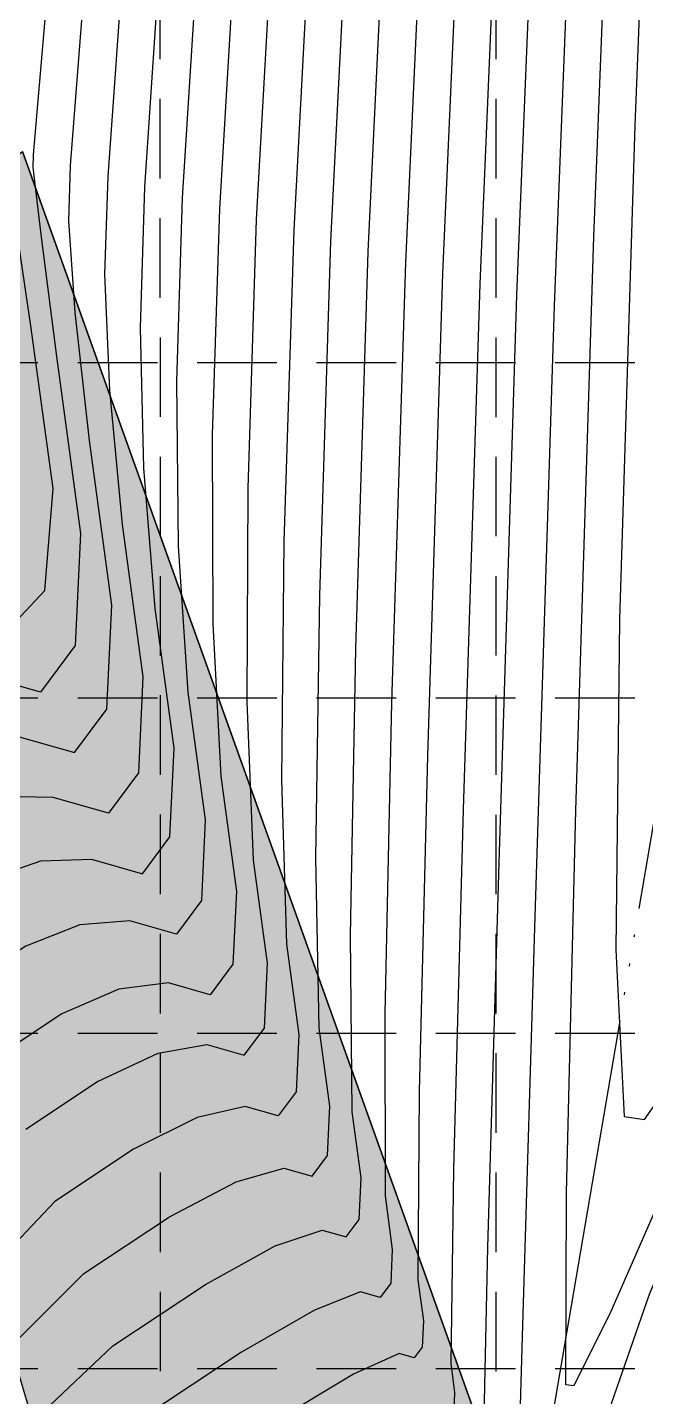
# Model space of a CAD drawing. Header units: feet. Extents: x 4829 to 5337, y 4560 to 5371.
# Drawn here: x 4926.3 to 4949.6, y 5091 to 5142.6 of the extents above; entities that cross this region are included whole.
import ezdxf

# ---------------------------------------------------------------- set-up
doc = ezdxf.new("R2010")
doc.units = ezdxf.units.FT
doc.header["$LTSCALE"] = 20
doc.header["$MEASUREMENT"] = 0
for name, pattern in [('HIDDEN', [0.375, 0.25, -0.125]), ('Prop.Base$0$CREEK', [1.2, 1, -0.05, 0, -0.05, 0, -0.05, 0, -0.05]), ('Prop.Base$0$DASHED', [0.8, 0.75, -0.05])]:
    doc.linetypes.add(name, pattern=pattern)
for name, color, linetype in [('EC', 43, 'CONTINUOUS'), ('GRID', 254, 'HIDDEN'), ('Prop.Base$0$CREEK', 9, 'Prop.Base$0$CREEK'), ('Prop.Base$0$EPVMT', 8, 'Prop.Base$0$DASHED'), ('Prop.Base$0$PLINE', 7, 'CONTINUOUS'), ('Prop.Base$0$RIPRAP', 255, 'CONTINUOUS')]:
    doc.layers.add(name, color=color, linetype=linetype)

msp = doc.modelspace()

# ---------------------------------------------------------------- hatches: boundary and pattern name
at = {"layer": 'Prop.Base$0$RIPRAP'}
h = msp.add_hatch(dxfattribs=at)
h.set_pattern_fill('GRAVEL', scale=10, style=0)
h.set_pattern_definition([(228.0128, (337.9355, 334.07834), (-79.99998232, -90.00001342), [1.34536, -133.19088]), (184.9697, (337.0355, 333.07834), (120.000010515, 9.99991307), [2.30868, -228.55925]), (132.5104, (334.7355, 332.87834), (99.999907183, -110.00008674), [1.62788, -161.16032]), (267.2737, (330.8355, 330.37834), (9.999960177, 200.00000295), [2.10238, -208.13558]), (292.8337, (330.7355, 328.27834), (-50.000099054, 119.999964118), [2.06155, -204.09373]), (357.2737, (331.5355, 326.37834), (-200.00000295, 9.999960177), [2.10238, -208.13558]), (37.6942, (333.6355, 326.27834), (-130.000073456, -99.999904052), [2.78029, -275.24849]), (72.2553, (335.8355, 327.97834), (70.000107627, 219.999962312), [2.62488, -259.86321]), (121.4296, (336.6355, 330.47834), (-80.000082342, 129.999950365), [2.1095, -208.84073]), (175.2364, (335.5355, 332.2783), (110.00000946, -9.99991533), [2.40832, -118.00763]), (222.3974, (333.1355, 332.47834), (-120.00007351, -109.99992082), [3.11448, -308.33375]), (138.8141, (340.7355, 330.2783), (-70.00002947, 59.99997313), [1.06301, -105.23844]), (171.4692, (339.9355, 330.97834), (129.999982848, -20.0000791), [2.02237, -200.21511]), (225, (337.9355, 331.278), (-1e-14, -10.000003), [1.41421, -12.72792]), (203.1986, (337.2355, 332.4783), (49.9999973, 20.00001325), [0.76158, -75.39615]), (291.8014, (336.5355, 332.1783), (-9.9999991, 30.00000273), [1.07703, -52.77462]), (30.9638, (336.9355, 331.1783), (29.99998022, 20.00002484), [1.74929, -56.56023]), (161.5651, (338.4355, 332.0783), (20.0000043, -9.999984), [1.26491, -30.35787]), (16.3895, (330.7355, 332.17834), (100.000021984, 29.9999271), [1.772, -175.42845]), (70.3462, (332.4355, 332.67834), (-39.999952474, -110.000021356), [1.48661, -147.17408]), (293.1986, (338.4355, 334.0783), (-20.00001325, 49.9999973), [1.52315, -74.63458]), (343.6105, (339.0355, 332.67834), (-100.000021984, 29.9999271), [1.772, -175.42845]), (339.444, (330.7355, 325.9783), (-50.00001845, 19.99995996), [1.7088, -83.73124]), (294.7751, (332.3355, 325.37834), (-49.99992189, 110.00003422), [1.43178, -141.74643]), (66.8014, (338.5355, 324.0783), (20.00001325, 49.9999973), [1.52315, -74.63458]), (17.354, (339.1355, 325.47834), (-130.00002019, -39.99994502), [1.67631, -165.95424]), (69.444, (333.6355, 324.0783), (-19.99995996, -50.00001845), [0.8544, -84.58564]), (101.3099, (337.9355, 324.0783), (-9.9999763, 40.0000075), [0.5099, -50.48029]), (165.9638, (337.8355, 324.5783), (30.0000055, -9.9999806), [2.06155, -39.1695]), (186.009, (335.8355, 325.07834), (99.99999751, 9.999993175), [1.9105, -189.13923]), (303.6901, (336.9355, 330.2783), (-10.0000133, 19.9999956), [1.44222, -34.61329]), (353.1572, (337.7355, 329.07834), (169.999993655, -20.00007998), [2.51794, -249.27563]), (60.9454, (340.2355, 328.7783), (-40.00000027, -70.00000385), [1.02956, -101.92674]), (90, (340.736, 329.678), (-10, 10), [0.6, -9.4]), (120.2564, (335.6355, 325.37834), (39.99994887, -70.00002456), [1.38924, -137.5352]), (48.0128, (334.9355, 326.57834), (79.99998232, 90.00001342), [2.69072, -131.84552]), (360, (336.736, 328.578), (10, 10), [2.6, -7.4]), (325.3048, (339.3355, 328.57834), (-99.99994259, 70.000086096), [1.58114, -156.53274]), (254.0546, (340.6355, 327.6783), (-9.9999989, -40.00000127), [1.45602, -71.34508]), (207.646, (340.2355, 326.27834), (-189.999958072, -100.000077132), [2.37065, -234.69474]), (175.4261, (338.1355, 325.17834), (-130.000005583, 9.999948012), [2.50799, -248.29074])])
h.paths.add_polyline_path([(4926.071, 5137.929), (4948.742, 5074.657), (4971.406, 4993.761), (4961.731, 4970.254), (4914.918, 5129.205)])

# ---------------------------------------------------------------- linework, layer by layer
at = {"layer": 'EC', "color": 5, "flags": 128}
for points, elevation in [([(4985.166, 5232.096), (4960.975, 5196.334), (4952.684, 5181.824), (4948.197, 5170.685), (4947.515, 5162.916), (4946.819, 5150.059), (4946.11, 5132.111), (4945.387, 5109.075), (4944.912, 5093.664), (4944.686, 5085.878), (4944.708, 5085.717), (4944.703, 5085.615), (4944.671, 5085.573), (4944.613, 5085.59), (4942.972, 5084.539), (4939.747, 5082.42), (4939.281, 5082.11)], 618), ([(4949.715, 5153.304), (4949.153, 5138.918), (4948.568, 5120.278), (4948.433, 5107.814), (4948.747, 5101.526), (4949.511, 5101.415), (4950.844, 5103.306), (4952.746, 5107.198), (4955.218, 5113.091), (4956.907, 5117.539), (4957.812, 5120.541), (4957.935, 5122.097), (4958.23, 5123.74), (4958.697, 5125.471), (4959.336, 5127.289), (4960.549, 5131.211), (4962.337, 5137.237), (4964.698, 5145.367)], 617)]:
    msp.add_lwpolyline(points, dxfattribs=dict(at, elevation=elevation))
at = {"layer": 'EC', "color": 43, "flags": 128}
for points, elevation in [([(4974.089, 5229.353), (4954.072, 5199.761), (4947.061, 5186.049), (4943.049, 5173.42), (4942.036, 5161.874), (4941.186, 5148.648), (4940.501, 5133.74), (4939.981, 5117.151), (4939.725, 5105.417), (4939.735, 5098.54), (4940.01, 5096.518), (4939.948, 5095.24), (4939.551, 5094.706), (4938.817, 5094.916), (4937.075, 5094.226), (4934.326, 5092.636), (4930.568, 5090.145), (4927.826, 5087.697), (4926.099, 5085.292), (4925.387, 5082.93), (4925.895, 5078.65), (4926.945, 5074.879)], 620), ([(4925.156, 5087.819), (4926.87, 5090.416), (4929.475, 5092.873), (4932.97, 5095.19), (4935.601, 5096.648), (4937.368, 5097.248), (4938.27, 5096.99), (4938.759, 5097.647), (4938.835, 5099.219), (4938.497, 5101.705), (4938.428, 5108.356), (4938.629, 5119.17), (4939.099, 5134.147), (4939.778, 5148.295), (4940.666, 5161.614), (4941.762, 5174.104), (4945.656, 5187.105), (4952.346, 5200.618), (4971.32, 5228.667)], 620.5), ([(4925.915, 5093.135), (4928.382, 5095.601), (4931.615, 5097.743), (4934.127, 5099.07), (4935.919, 5099.58), (4936.99, 5099.273), (4937.571, 5100.053), (4937.66, 5101.919), (4937.259, 5104.871), (4937.259, 5104.871), (4937.132, 5111.294), (4937.278, 5121.188), (4937.697, 5134.554), (4938.37, 5147.942), (4939.296, 5161.353), (4940.476, 5174.787), (4944.25, 5188.161), (4950.62, 5201.475), (4968.55, 5227.981)], 621), ([(4965.781, 5227.295), (4948.894, 5202.331), (4942.845, 5189.217), (4939.189, 5175.471), (4937.926, 5161.093), (4936.962, 5147.589), (4936.295, 5134.961), (4935.926, 5123.207), (4935.835, 5114.233), (4936.022, 5108.037), (4936.486, 5104.619), (4936.382, 5102.459), (4935.71, 5101.557), (4934.47, 5101.911), (4932.653, 5101.492), (4930.26, 5100.297), (4927.289, 5098.328), (4924.959, 5095.854)], 621.5), ([(4960.243, 5225.923), (4945.443, 5204.045), (4940.034, 5191.33), (4936.615, 5176.838), (4935.187, 5160.572), (4934.145, 5146.884), (4933.491, 5135.775), (4933.223, 5127.245), (4933.241, 5120.11), (4933.546, 5114.368), (4934.137, 5110.02), (4934.005, 5107.272), (4933.15, 5106.123), (4931.572, 5106.575), (4929.705, 5106.335), (4927.549, 5105.405), (4925.103, 5103.784)], 622.5), ([(4957.473, 5225.237), (4943.717, 5204.901), (4938.628, 5192.386), (4935.328, 5177.522), (4933.817, 5160.311), (4932.737, 5146.531), (4932.089, 5136.182), (4931.871, 5129.264), (4931.945, 5123.048), (4932.308, 5117.533), (4932.962, 5112.72), (4932.816, 5109.678), (4931.87, 5108.407), (4930.123, 5108.906), (4928.231, 5108.757), (4926.193, 5107.959), (4924.01, 5106.512), (4922.092, 5104.012), (4920.439, 5100.457), (4919.051, 5095.849), (4920.04, 5087.501), (4923.408, 5075.411), (4925.703, 5069.089)], 623), ([(4924.838, 5110.513), (4926.757, 5111.179), (4928.674, 5111.238), (4930.59, 5110.69), (4931.628, 5112.084), (4931.788, 5115.42), (4931.071, 5120.699), (4930.648, 5125.986), (4930.648, 5125.986), (4930.52, 5131.283), (4930.686, 5136.589), (4931.329, 5146.178), (4932.447, 5160.051), (4934.041, 5178.206), (4937.222, 5193.442), (4941.991, 5205.758), (4954.704, 5224.551)], 623.5), ([(4951.935, 5223.865), (4940.266, 5206.615), (4935.817, 5194.498), (4932.754, 5178.89), (4931.077, 5159.79), (4929.921, 5145.825), (4929.284, 5136.996), (4929.168, 5133.302), (4929.351, 5128.925), (4929.833, 5123.864), (4930.613, 5118.121), (4930.439, 5114.49), (4929.31, 5112.973), (4927.225, 5113.57), (4925.283, 5113.601), (4923.483, 5113.067), (4921.825, 5111.968), (4920.181, 5109.45), (4918.552, 5105.512), (4916.938, 5100.156), (4918.089, 5090.451), (4922.004, 5076.397), (4925.291, 5067.34)], 624), ([(4925.776, 5115.902), (4928.029, 5115.257), (4929.25, 5116.896), (4929.439, 5120.821), (4928.595, 5127.03), (4928.054, 5131.863), (4927.817, 5135.321), (4927.882, 5137.403), (4928.512, 5145.473), (4929.707, 5159.529), (4931.467, 5179.573), (4934.411, 5195.554), (4938.54, 5207.472), (4949.166, 5223.18)], 624.5), ([(4946.396, 5222.494), (4936.814, 5208.328), (4933.006, 5196.61), (4930.18, 5180.257), (4928.338, 5159.269), (4927.104, 5145.12), (4926.48, 5137.81), (4926.465, 5137.34), (4926.758, 5134.802), (4927.357, 5130.195), (4928.264, 5123.521), (4928.062, 5119.303), (4926.749, 5117.54), (4924.327, 5118.233), (4922.335, 5118.445), (4920.772, 5118.175), (4919.639, 5117.424), (4918.27, 5114.888), (4916.666, 5110.568), (4914.826, 5104.463), (4916.137, 5093.401), (4920.599, 5077.383), (4924.845, 5065.687)], 625), ([(4926.196, 5101.056), (4928.904, 5102.851), (4931.179, 5103.914), (4933.021, 5104.243), (4934.43, 5103.84), (4935.194, 5104.865), (4935.311, 5107.319), (4934.784, 5111.202), (4934.538, 5117.171), (4934.575, 5125.226), (4934.893, 5135.368), (4935.553, 5147.236), (4936.556, 5160.832), (4937.902, 5176.155), (4941.439, 5190.273), (4947.169, 5203.188), (4951.965, 5210.279)], 622), ([(4943.448, 5089.043), (4943.615, 5096.602), (4944.035, 5111.094), (4944.708, 5132.518), (4945.411, 5149.706), (4946.145, 5162.656), (4946.91, 5171.369), (4951.278, 5182.88)], 618.5), ([(4944.336, 5172.736), (4943.405, 5162.135), (4942.595, 5149), (4941.903, 5133.333), (4941.332, 5115.132), (4941.022, 5102.479), (4940.973, 5095.374), (4941.184, 5093.818), (4941.137, 5092.834), (4940.831, 5092.423), (4940.266, 5092.585), (4938.549, 5091.804), (4935.681, 5090.082)], 619.5), ([(4945.623, 5172.052), (4944.775, 5162.395), (4944.003, 5149.353), (4943.306, 5132.926), (4942.684, 5113.113), (4942.319, 5099.541), (4942.21, 5092.209), (4942.359, 5091.118), (4942.325, 5090.428)], 619), ([(4976.114, 5171.773), (4975.441, 5170.841), (4974.213, 5168.273), (4972.431, 5164.068), (4970.093, 5158.226), (4967.943, 5152.296), (4965.981, 5146.277), (4964.207, 5140.17), (4962.62, 5134.949), (4961.221, 5130.615), (4960.009, 5127.167), (4959.123, 5123.885), (4958.564, 5120.768), (4958.331, 5117.817), (4958.331, 5117.817), (4956.774, 5112.508), (4953.893, 5104.84), (4949.688, 5094.813), (4947.255, 5087.798)], 618), ([(4965.34, 5145.822), (4963.272, 5138.703), (4961.585, 5133.08), (4960.278, 5128.952), (4959.353, 5126.319), (4958.676, 5123.813), (4958.249, 5121.433), (4958.072, 5119.179), (4958.072, 5119.179), (4956.76, 5114.832), (4954.314, 5108.391), (4950.735, 5099.856), (4948.248, 5094.18), (4946.853, 5091.364), (4946.551, 5091.408), (4946.576, 5098.649), (4946.928, 5113.086), (4947.607, 5134.719), (4948.259, 5151.416)], 617.5), ([(4925.469, 5119.823), (4926.918, 5121.375), (4927.226, 5125.221), (4926.392, 5131.36), (4925.765, 5135.538)], 625.5)]:
    msp.add_lwpolyline(points, dxfattribs=dict(at, elevation=elevation))
at = {"layer": 'GRID', "color": 8, "linetype": 'HIDDEN', "ltscale": 0.6}
for p, q in [((4931.314, 4623.918), (4931.246, 5357.195)), ((4944.01, 4623.916), (4943.881, 5357.205)), ((4842.654, 5129.978), (5323.402, 5129.978)), ((4842.654, 5117.327), (5323.402, 5117.327)), ((4842.654, 5104.676), (5323.402, 5104.676)), ((4842.654, 5092.024), (5323.402, 5092.024))]:
    msp.add_line(p, q, dxfattribs=at)
at = {"layer": 'Prop.Base$0$CREEK', "color": 5, "flags": 128}
msp.add_lwpolyline([(5004.329, 5236.842), (4958.784, 5165.06), (4944.793, 5082.903)], dxfattribs=at)
at = {"layer": 'Prop.Base$0$EPVMT', "color": 7, "linetype": 'Continuous'}
msp.add_polyline3d([(4961.731, 4970.254, 640.054), (4971.406, 4993.761, 639.498), (4948.742, 5074.657, 616.433), (4926.071, 5137.929, 625.146)], dxfattribs=at)
at = {"layer": 'Prop.Base$0$PLINE', "flags": 128}
msp.add_lwpolyline([(4926.071, 5137.929), (4948.742, 5074.657), (4971.406, 4993.761), (4961.731, 4970.254), (4914.918, 5129.205), (4926.071, 5137.929)], dxfattribs=at)

doc.saveas('drawing.dxf')
